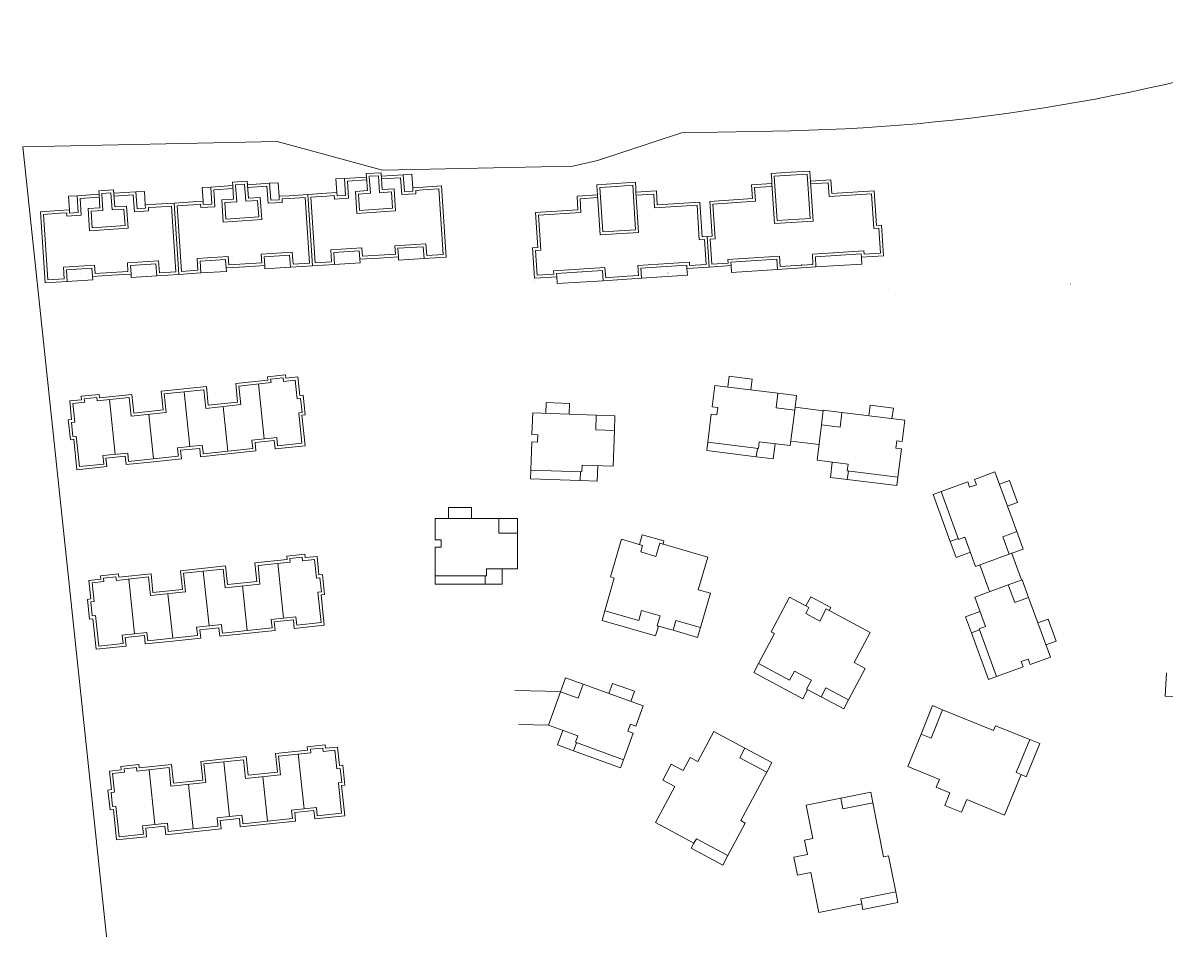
# Model space of a CAD drawing. Extents: x 110900 to 173900, y 7197 to 51694.
# Drawn here: x 120144 to 122158, y 11722 to 13322 of the extents above; entities that cross this region are included whole.
import ezdxf

# ---------------------------------------------------------------- set-up
doc = ezdxf.new("R2010")
doc.units = 0
doc.header["$LTSCALE"] = 1000
doc.header["$MEASUREMENT"] = 0
doc.layers.add('140', color=2, linetype='Continuous', lineweight=5)
doc.layers.add('DingDianTu', color=5, linetype='Continuous', lineweight=0)

# ---------------------------------------------------------------- blocks, each defined once
blk = doc.blocks.new('dafasfd')
at = {"layer": 'DingDianTu', "color": 7, "const_width": 100}
blk.add_lwpolyline([(36368038, 16363912), (36368954, 16361479), (36372042, 16362641), (36374261, 16356745), (36369114, 16354807), (36369537, 16353684), (36361113, 16350514), (36359352, 16355194), (36360288, 16355546), (36359830, 16356763), (36358894, 16356410), (36357556, 16359967)], close=True, dxfattribs=at)
for points in [[(36363546, 16362221), (36362876, 16363999), (36359039, 16362555), (36359708, 16360777)], [(36371734, 16355794), (36372686, 16353267), (36369878, 16352210), (36369350, 16353614)]]:
    blk.add_lwpolyline(points, dxfattribs=at)
at = {"layer": 'DingDianTu', "color": 7}
for points in [[(36369878, 16352210), (36361642, 16349110), (36361113, 16350514)], [(36368038, 16363912), (36371127, 16365074), (36372042, 16362641)]]:
    blk.add_lwpolyline(points, dxfattribs=at)
blk = doc.blocks.new('*E120')
at = {"layer": 'DingDianTu', "color": 7, "xscale": 0.001000002024510444, "yscale": 0.001000000163912773, "zscale": 0.001, "rotation": 339.3761177849276}
blk.add_blockref('dafasfd', (22613, -20413), dxfattribs=at)
blk = doc.blocks.new('*E119')
at = {"layer": 'DingDianTu', "color": 7, "xscale": 0.001000002024510444, "yscale": 0.001000000163912773, "zscale": 0.001, "rotation": 339.3761177849276}
blk.add_blockref('dafasfd', (22613, -20413), dxfattribs=at)
blk = doc.blocks.new('*E118')
at = {"layer": 'DingDianTu', "color": 7, "xscale": 0.001000002024510444, "yscale": 0.001000000163912773, "zscale": 0.001, "rotation": 339.3761177849276}
blk.add_blockref('dafasfd', (22613, -20413), dxfattribs=at)
blk = doc.blocks.new('*E117')
at = {"layer": 'DingDianTu', "color": 7, "xscale": 0.001000002024510444, "yscale": 0.001000000163912773, "zscale": 0.001, "rotation": 339.3761177849276}
blk.add_blockref('dafasfd', (22613, -20413), dxfattribs=at)
blk = doc.blocks.new('*E116')
at = {"layer": 'DingDianTu', "color": 7, "xscale": 0.001000002024510444, "yscale": 0.001000000163912773, "zscale": 0.001, "rotation": 339.3761177849276}
blk.add_blockref('dafasfd', (22613, -20413), dxfattribs=at)

msp = doc.modelspace()

# ---------------------------------------------------------------- linework, layer by layer
at = {"layer": '140', "color": 7}
for p, q in [((120591.7, 13112.7), (120143.5, 13103.3)), ((120777.2, 13062.3), (120591.7, 13112.7)), ((121303.6, 13127.6), (121155.7, 13079.1)), ((121496.3, 13131.7), (121303.6, 13127.6)), ((120143.5, 13103.3), (120450.1, 10209.1)), ((121155.7, 13079.1), (121112.7, 13069)), ((120774.5, 13057.6), (120748.5, 13056)), ((120748.5, 13056), (120748.9, 13050)), ((120769.8, 13052.3), (120753.8, 13051.3)), ((120771.7, 13022.4), (120769.8, 13052.3)), ((120774.9, 13051.6), (120774.5, 13057.6)), ((120776.4, 13027.7), (120774.5, 13057.6)), ((120813.8, 13054.1), (120774.9, 13051.6)), ((121112.7, 13069), (120777.2, 13062.3)), ((120828.7, 13055.1), (120813.8, 13054.1)), ((120815.7, 13024.2), (120813.8, 13054.1)), ((120830.3, 13031.2), (120828.7, 13055.1)), ((121496, 13058.3), (121462.1, 13056.1)), ((121462.1, 13056.1), (121462.8, 13045.7)), ((121496.3, 13053.3), (121467.4, 13051.5)), ((121496, 13058.3), (121529.9, 13060.5)), ((121525.3, 13055.2), (121496.3, 13053.3)), ((121530.3, 12976.9), (121525.3, 13055.2)), ((121529.9, 13060.5), (121530.6, 13050)), ((120459.5, 13031.3), (120474.5, 13032.3)), ((120513.4, 13034.8), (120474.5, 13032.3)), ((120474.5, 13032.3), (120476.4, 13002.3)), ((120539, 13042.4), (120513, 13040.8)), ((120513, 13040.8), (120513.4, 13034.8)), ((120513.4, 13034.8), (120514.9, 13010.8)), ((120534.3, 13037.1), (120518.3, 13036.1)), ((120518.3, 13036.1), (120518.4, 13035.1)), ((120518.4, 13035.1), (120520.3, 13006.2)), ((120536.2, 13007.2), (120534.3, 13037.1)), ((120539.3, 13036.5), (120539, 13042.4)), ((120540.9, 13012.5), (120539, 13042.4)), ((120578.3, 13039), (120539.3, 13036.5)), ((120573.6, 13033.7), (120539.7, 13031.5)), ((120575.5, 13003.7), (120573.6, 13033.7)), ((120593.2, 13039.9), (120578.3, 13039)), ((120580.2, 13009), (120578.3, 13039)), ((120594.8, 13016), (120593.2, 13039.9)), ((120695, 13046.5), (120710, 13047.5)), ((120696.6, 13022.5), (120695, 13046.5)), ((120748.9, 13050), (120710, 13047.5)), ((120710, 13047.5), (120711.9, 13017.5)), ((120749.2, 13045), (120715.3, 13042.8)), ((120715.3, 13042.8), (120717.2, 13012.9)), ((120748.9, 13050), (120750.5, 13026)), ((120753.8, 13051.3), (120753.9, 13050.3)), ((120753.9, 13050.3), (120755.8, 13021.3)), ((120809.1, 13048.8), (120775.2, 13046.7)), ((120811, 13018.9), (120809.1, 13048.8)), ((120848.3, 13032.3), (120830.3, 13031.2)), ((120881.2, 13034.4), (120848.3, 13032.3)), ((120889.3, 12908.7), (120881.2, 13034.4)), ((121188.7, 13038.5), (121154.7, 13036.3)), ((121154.7, 13036.3), (121155.4, 13025.9)), ((121189, 13033.5), (121160, 13031.7)), ((121160, 13031.7), (121165.1, 12953.3)), ((121188.7, 13038.5), (121222.6, 13040.7)), ((121217.9, 13035.4), (121189, 13033.5)), ((121223, 12957.1), (121217.9, 13035.4)), ((121222.6, 13040.7), (121223.3, 13030.2)), ((121463.2, 13038.5), (121427.3, 13036.2)), ((121427.3, 13036.2), (121428.9, 13011.9)), ((121463.5, 13033.5), (121432.6, 13031.5)), ((121432.6, 13031.5), (121434.2, 13007.2)), ((121462.8, 13045.7), (121463.2, 13038.5)), ((121463.2, 13038.5), (121467.8, 12967.8)), ((121467.4, 13051.5), (121472.4, 12973.1)), ((121530.6, 13050), (121531.1, 13042.9)), ((121531.1, 13042.9), (121567, 13045.2)), ((121535.6, 12972.2), (121531.1, 13042.9)), ((121531.4, 13037.9), (121562.3, 13039.9)), ((121562.3, 13039.9), (121563.9, 13015.6)), ((121567, 13045.2), (121568.6, 13020.9)), ((120224, 13016.1), (120239, 13017.1)), ((120225.5, 12992.2), (120224, 13016.1)), ((120277.9, 13019.6), (120239, 13017.1)), ((120239, 13017.1), (120240.9, 12987.2)), ((120278.2, 13014.6), (120244.3, 13012.4)), ((120244.3, 13012.4), (120246.2, 12982.5)), ((120303.5, 13027.3), (120277.5, 13025.6)), ((120277.5, 13025.6), (120277.9, 13019.6)), ((120277.9, 13019.6), (120279.4, 12995.7)), ((120298.8, 13022), (120282.8, 13020.9)), ((120282.8, 13020.9), (120282.9, 13019.9)), ((120282.9, 13019.9), (120284.7, 12991)), ((120300.7, 12992), (120298.8, 13022)), ((120303.8, 13021.3), (120303.5, 13027.3)), ((120305.4, 12997.3), (120303.5, 13027.3)), ((120342.8, 13023.8), (120303.8, 13021.3)), ((120338.1, 13018.5), (120304.2, 13016.3)), ((120340, 12988.5), (120338.1, 13018.5)), ((120357.7, 13024.7), (120342.8, 13023.8)), ((120344.7, 12993.8), (120342.8, 13023.8)), ((120359.3, 13000.8), (120357.7, 13024.7)), ((120461.1, 13007.4), (120459.5, 13031.3)), ((120513.7, 13029.8), (120479.8, 13027.6)), ((120479.8, 13027.6), (120481.7, 12997.7)), ((120561.8, 13013.9), (120540.9, 13012.5)), ((120564.4, 12974.9), (120561.8, 13013.9)), ((120612.7, 13017.1), (120594.8, 13016)), ((120594.8, 13016), (120595.2, 13010)), ((120613.1, 13012.2), (120600.1, 13011.3)), ((120600.1, 13011.3), (120600.5, 13005.3)), ((120645.7, 13019.3), (120612.7, 13017.1)), ((120641, 13014), (120613.1, 13012.2)), ((120648.5, 12898.2), (120641, 13014)), ((120678.6, 13021.4), (120645.7, 13019.3)), ((120653.8, 12893.5), (120645.7, 13019.3)), ((120645.7, 13019.3), (120653.8, 12893.5)), ((120678.9, 13016.4), (120651, 13014.6)), ((120651, 13014.6), (120658.4, 12898.8)), ((120696.6, 13022.5), (120678.6, 13021.4)), ((120691.9, 13017.2), (120678.9, 13016.4)), ((120692.3, 13011.2), (120691.9, 13017.2)), ((120717.2, 13012.9), (120692.3, 13011.2)), ((120697, 13016.6), (120696.6, 13022.5)), ((120711.9, 13017.5), (120697, 13016.6)), ((120750.5, 13026), (120729.5, 13024.7)), ((120729.5, 13024.7), (120732, 12985.7)), ((120755.8, 13021.3), (120734.8, 13020)), ((120734.8, 13020), (120736.7, 12991.1)), ((120792.7, 13023.7), (120771.7, 13022.4)), ((120797.4, 13029), (120776.4, 13027.7)), ((120794.6, 12994.8), (120792.7, 13023.7)), ((120799.9, 12990.1), (120797.4, 13029)), ((120836, 13020.5), (120811, 13018.9)), ((120830.7, 13025.2), (120815.7, 13024.2)), ((120830.3, 13031.2), (120830.7, 13025.2)), ((120848.6, 13027.3), (120835.6, 13026.5)), ((120835.6, 13026.5), (120836, 13020.5)), ((120876.5, 13029.1), (120848.6, 13027.3)), ((120884, 12913.4), (120876.5, 13029.1)), ((121155.9, 13018.7), (121119.9, 13016.4)), ((121119.9, 13016.4), (121121.5, 12992.1)), ((121156.2, 13013.7), (121125.2, 13011.7)), ((121125.2, 13011.7), (121126.8, 12987.4)), ((121155.4, 13025.9), (121155.9, 13018.7)), ((121155.9, 13018.7), (121160.4, 12948)), ((121223.3, 13030.2), (121223.7, 13023)), ((121223.7, 13023), (121259.6, 13025.4)), ((121228.3, 12952.4), (121223.7, 13023)), ((121224, 13018.1), (121255, 13020)), ((121255, 13020), (121256.5, 12995.8)), ((121259.6, 13025.4), (121261.2, 13001.1)), ((121428.9, 13011.9), (121354, 13007.1)), ((121563.9, 13015.6), (121638.8, 13020.4)), ((121568.6, 13020.9), (121643.4, 13025.7)), ((121638.8, 13020.4), (121642.7, 12959.1)), ((121643.4, 13025.7), (121647.4, 12964.4)), ((120225.5, 12992.2), (120207.6, 12991)), ((120225.9, 12986.2), (120225.5, 12992.2)), ((120279.4, 12995.7), (120258.5, 12994.3)), ((120258.5, 12994.3), (120261, 12955.4)), ((120321.7, 12993.4), (120300.7, 12992)), ((120326.3, 12998.7), (120305.4, 12997.3)), ((120323.5, 12964.4), (120321.7, 12993.4)), ((120328.8, 12959.8), (120326.3, 12998.7)), ((120359.7, 12994.8), (120344.7, 12993.8)), ((120377.2, 13002), (120359.3, 13000.8)), ((120359.3, 13000.8), (120359.7, 12994.8)), ((120377.6, 12997), (120364.6, 12996.1)), ((120364.6, 12996.1), (120365, 12990.1)), ((120410.2, 13004.1), (120377.2, 13002)), ((120405.5, 12998.8), (120377.6, 12997)), ((120413, 12883), (120405.5, 12998.8)), ((120443.1, 13006.2), (120410.2, 13004.1)), ((120418.3, 12878.3), (120410.2, 13004.1)), ((120410.2, 13004.1), (120418.3, 12878.3)), ((120443.4, 13001.2), (120415.5, 12999.4)), ((120415.5, 12999.4), (120422.9, 12883.7)), ((120461.1, 13007.4), (120443.1, 13006.2)), ((120456.4, 13002), (120443.4, 13001.2)), ((120456.8, 12996.1), (120456.4, 13002)), ((120481.7, 12997.7), (120456.8, 12996.1)), ((120461.4, 13001.4), (120461.1, 13007.4)), ((120476.4, 13002.3), (120461.4, 13001.4)), ((120514.9, 13010.8), (120494, 13009.5)), ((120494, 13009.5), (120496.5, 12970.6)), ((120520.3, 13006.2), (120499.3, 13004.8)), ((120499.3, 13004.8), (120501.2, 12975.9)), ((120557.2, 13008.5), (120536.2, 13007.2)), ((120559, 12979.6), (120557.2, 13008.5)), ((120600.5, 13005.3), (120575.5, 13003.7)), ((120595.2, 13010), (120580.2, 13009)), ((120736.7, 12991.1), (120794.6, 12994.8)), ((121121.5, 12992.1), (121046.7, 12987.3)), ((121256.5, 12995.8), (121331.4, 13000.6)), ((121261.2, 13001.1), (121336.1, 13005.9)), ((121331.4, 13000.6), (121335.3, 12939.3)), ((121336.1, 13005.9), (121340, 12944.6)), ((121354, 13007.1), (121358, 12945.7)), ((121434.2, 13007.2), (121359.3, 13002.4)), ((121359.3, 13002.4), (121363.3, 12941.1)), ((120207.6, 12991), (120174.7, 12988.9)), ((120174.7, 12988.9), (120182.8, 12863.2)), ((120207.9, 12986), (120180, 12984.2)), ((120180, 12984.2), (120187.4, 12868.5)), ((120220.9, 12986.9), (120207.9, 12986)), ((120221.3, 12980.9), (120220.9, 12986.9)), ((120246.2, 12982.5), (120221.3, 12980.9)), ((120240.9, 12987.2), (120225.9, 12986.2)), ((120284.7, 12991), (120263.8, 12989.6)), ((120263.8, 12989.6), (120265.7, 12960.7)), ((120365, 12990.1), (120340, 12988.5)), ((120496.5, 12970.6), (120564.4, 12974.9)), ((120501.2, 12975.9), (120559, 12979.6)), ((120732, 12985.7), (120799.9, 12990.1)), ((121046.7, 12987.3), (121050.6, 12925.9)), ((121126.8, 12987.4), (121052, 12982.6)), ((121052, 12982.6), (121055.9, 12921.2)), ((121467.8, 12967.8), (121535.6, 12972.2)), ((121472.4, 12973.1), (121530.3, 12976.9)), ((120261, 12955.4), (120328.8, 12959.8)), ((120265.7, 12960.7), (120323.5, 12964.4)), ((121160.4, 12948), (121228.3, 12952.4)), ((121165.1, 12953.3), (121223, 12957.1)), ((121642.7, 12959.1), (121651.7, 12959.6)), ((121647.4, 12964.4), (121656.4, 12965)), ((121651.7, 12959.6), (121654.5, 12915.7)), ((121656.4, 12965), (121659.8, 12911.1)), ((120798.8, 12928.9), (120853.7, 12932.5)), ((120853.7, 12932.5), (120855, 12911.5)), ((121335.3, 12939.3), (121344.3, 12939.8)), ((121340, 12944.6), (121349, 12945.1)), ((121344.3, 12939.8), (121347.2, 12895.9)), ((121358, 12945.7), (121349, 12945.1)), ((121349, 12945.1), (121352.5, 12891.3)), ((121349, 12945.1), (121352.5, 12891.3)), ((121363.3, 12941.1), (121354.3, 12940.5)), ((121354.3, 12940.5), (121357.1, 12896.6)), ((120563.3, 12913.7), (120618.2, 12917.3)), ((120564.3, 12898.8), (120563.3, 12913.7)), ((120568.6, 12909.1), (120613.5, 12912)), ((120613.5, 12912), (120614.9, 12891)), ((120618.2, 12917.3), (120619.5, 12896.3)), ((120686, 12921.7), (120740.9, 12925.2)), ((120687.4, 12900.7), (120686, 12921.7)), ((120691.3, 12917), (120736.3, 12919.9)), ((120692.7, 12896), (120691.3, 12917)), ((120736.3, 12919.9), (120737.2, 12904.9)), ((120740.9, 12925.2), (120741.9, 12910.2)), ((120741.9, 12910.2), (120770.8, 12912.1)), ((120770.8, 12912.1), (120799.8, 12914)), ((120799.8, 12914), (120798.8, 12928.9)), ((120804.1, 12924.3), (120849, 12927.2)), ((120805.1, 12909.3), (120804.1, 12924.3)), ((120849, 12927.2), (120850.4, 12906.2)), ((120855, 12911.5), (120884, 12913.4)), ((121050.6, 12925.9), (121041.6, 12925.3)), ((121041.6, 12925.3), (121045.1, 12871.4)), ((121055.9, 12921.2), (121046.9, 12920.7)), ((121046.9, 12920.7), (121049.8, 12876.8)), ((121625.2, 12919.9), (121534.4, 12914)), ((121534.4, 12914), (121535.5, 12896)), ((121620.5, 12914.5), (121539.7, 12909.3)), ((121620.9, 12908.6), (121620.5, 12914.5)), ((121659.8, 12911.1), (121620.9, 12908.6)), ((121625.6, 12913.9), (121625.2, 12919.9)), ((121654.5, 12915.7), (121625.6, 12913.9)), ((120215, 12891.3), (120269.9, 12894.8)), ((120216.4, 12870.3), (120215, 12891.3)), ((120269.9, 12894.8), (120270.9, 12879.9)), ((120327.8, 12898.6), (120382.7, 12902.1)), ((120328.7, 12883.6), (120327.8, 12898.6)), ((120333.1, 12893.9), (120378, 12896.8)), ((120334.1, 12878.9), (120333.1, 12893.9)), ((120378, 12896.8), (120379.4, 12875.8)), ((120382.7, 12902.1), (120384, 12881.1)), ((120450.5, 12906.5), (120505.4, 12910)), ((120451.9, 12885.5), (120450.5, 12906.5)), ((120455.8, 12901.8), (120500.7, 12904.7)), ((120457.2, 12880.9), (120455.8, 12901.8)), ((120500.7, 12904.7), (120501.7, 12889.7)), ((120501.7, 12889.7), (120535.6, 12891.9)), ((120505.4, 12910), (120506.4, 12895)), ((120506.4, 12895), (120535.3, 12896.9)), ((120535.3, 12896.9), (120564.3, 12898.8)), ((120535.6, 12891.9), (120569.6, 12894.1)), ((120569.6, 12894.1), (120568.6, 12909.1)), ((120570, 12888.1), (120569.6, 12894.1)), ((120614.9, 12891), (120570, 12888.1)), ((120614.9, 12891), (120653.8, 12893.5)), ((120619.5, 12896.3), (120648.5, 12898.2)), ((120653.8, 12893.5), (120692.7, 12896)), ((120658.4, 12898.8), (120687.4, 12900.7)), ((120692.7, 12896), (120737.6, 12898.9)), ((120737.2, 12904.9), (120771.2, 12907.1)), ((120737.6, 12898.9), (120737.2, 12904.9)), ((120771.2, 12907.1), (120805.1, 12909.3)), ((120805.5, 12903.3), (120805.1, 12909.3)), ((120850.4, 12906.2), (120805.5, 12903.3)), ((120850.4, 12906.2), (120889.3, 12908.7)), ((121078.3, 12884.6), (121169.1, 12890.5)), ((121169.1, 12890.5), (121170.3, 12872.5)), ((121317.8, 12900), (121227, 12894.2)), ((121227, 12894.2), (121228.2, 12876.2)), ((121313.2, 12894.7), (121232.3, 12889.5)), ((121313.5, 12888.7), (121313.2, 12894.7)), ((121352.5, 12891.3), (121313.5, 12888.7)), ((121318.2, 12894.1), (121317.8, 12900)), ((121347.2, 12895.9), (121318.2, 12894.1)), ((121352.5, 12891.3), (121391.4, 12893.8)), ((121357.1, 12896.6), (121386.1, 12898.4)), ((121385.7, 12904.4), (121476.5, 12910.3)), ((121386.1, 12898.4), (121385.7, 12904.4)), ((121391, 12899.8), (121471.8, 12905)), ((121391.4, 12893.8), (121391, 12899.8)), ((121391.4, 12893.8), (121392.2, 12881.8)), ((121471.8, 12905), (121473, 12887)), ((121476.5, 12910.3), (121477.7, 12892.3)), ((121477.7, 12892.3), (121506.6, 12894.2)), ((121535.5, 12896), (121506.6, 12894.2)), ((121540.8, 12891.4), (121506.9, 12889.2)), ((121539.7, 12909.3), (121540.8, 12891.4)), ((121540.8, 12891.4), (121621.7, 12896.6)), ((121621.7, 12896.6), (121620.9, 12908.6)), ((120187.4, 12868.5), (120216.4, 12870.3)), ((120220.3, 12886.6), (120265.2, 12889.5)), ((120221.7, 12865.7), (120220.3, 12886.6)), ((120265.2, 12889.5), (120266.2, 12874.6)), ((120266.2, 12874.6), (120300.1, 12876.7)), ((120266.6, 12868.6), (120266.2, 12874.6)), ((120270.9, 12879.9), (120299.8, 12881.7)), ((120299.8, 12881.7), (120328.7, 12883.6)), ((120300.1, 12876.7), (120334.1, 12878.9)), ((120334.4, 12872.9), (120334.1, 12878.9)), ((120379.4, 12875.8), (120334.4, 12872.9)), ((120379.4, 12875.8), (120418.3, 12878.3)), ((120384, 12881.1), (120413, 12883)), ((120418.3, 12878.3), (120457.2, 12880.9)), ((120422.9, 12883.7), (120451.9, 12885.5)), ((120457.2, 12880.9), (120502.1, 12883.7)), ((120502.1, 12883.7), (120501.7, 12889.7)), ((121045.1, 12871.4), (121084, 12873.9)), ((121049.8, 12876.8), (121078.7, 12878.6)), ((121078.7, 12878.6), (121078.3, 12884.6)), ((121083.6, 12879.9), (121164.5, 12885.1)), ((121084, 12873.9), (121083.6, 12879.9)), ((121084, 12873.9), (121084.8, 12862)), ((121164.5, 12885.1), (121165.6, 12867.2)), ((121170.3, 12872.5), (121199.2, 12874.4)), ((121228.2, 12876.2), (121199.2, 12874.4)), ((121233.5, 12871.6), (121199.6, 12869.4)), ((121232.3, 12889.5), (121233.5, 12871.6)), ((121233.5, 12871.6), (121314.3, 12876.8)), ((121314.3, 12876.8), (121313.5, 12888.7)), ((121392.2, 12881.8), (121473, 12887)), ((121473, 12887), (121506.9, 12889.2)), ((120182.8, 12863.2), (120221.7, 12865.7)), ((120221.7, 12865.7), (120266.6, 12868.6)), ((121084.8, 12862), (121165.6, 12867.2)), ((121165.6, 12867.2), (121199.6, 12869.4)), ((120518.5, 12686), (120575.2, 12692)), ((120574.5, 12697.9), (120606.4, 12701.3)), ((120575.2, 12692), (120574.5, 12697.9)), ((120601.9, 12695.8), (120580, 12693.5)), ((120580, 12693.5), (120580.7, 12687.5)), ((120602.5, 12689.8), (120601.9, 12695.8)), ((120623.4, 12692), (120602.5, 12689.8)), ((120606.4, 12701.3), (120607, 12695.3)), ((120607, 12695.3), (120627.9, 12697.5)), ((120626.9, 12659.2), (120623.4, 12692)), ((120627.9, 12697.5), (120631.3, 12664.7)), ((121387.7, 12698.8), (121385.4, 12679.9)), ((121428.4, 12693.7), (121387.7, 12698.8)), ((121426.1, 12674.9), (121428.4, 12693.7)), ((120387.2, 12672.2), (120466.8, 12680.5)), ((120390.7, 12639.3), (120387.2, 12672.2)), ((120392.7, 12667.7), (120427.5, 12671.4)), ((120462.3, 12675), (120427.5, 12671.4)), ((120437.7, 12574.9), (120427.5, 12671.4)), ((120437.7, 12574.9), (120427.5, 12671.4)), ((120437.7, 12574.9), (120427.5, 12671.4)), ((120437.7, 12574.9), (120427.5, 12671.4)), ((120465.8, 12642.2), (120462.3, 12675)), ((120466.8, 12680.5), (120470.2, 12647.7)), ((120521.9, 12653.2), (120518.5, 12686)), ((120580.7, 12687.5), (120524, 12681.5)), ((120524, 12681.5), (120527.4, 12648.7)), ((120568.9, 12588.7), (120558.8, 12685.2)), ((121357.9, 12645), (121362.6, 12682.7)), ((121362.6, 12682.7), (121473.7, 12669)), ((121473.7, 12669), (121470.6, 12643.2)), ((121473.7, 12669), (121506.5, 12664.9)), ((120226.1, 12655.2), (120247, 12657.4)), ((120229.5, 12622.4), (120226.1, 12655.2)), ((120231.6, 12650.8), (120252.5, 12653)), ((120235, 12617.9), (120231.6, 12650.8)), ((120246.3, 12663.4), (120278.2, 12666.7)), ((120247, 12657.4), (120246.3, 12663.4)), ((120251.8, 12658.9), (120273.7, 12661.2)), ((120252.5, 12653), (120251.8, 12658.9)), ((120273.7, 12661.2), (120274.4, 12655.3)), ((120274.4, 12655.3), (120331, 12661.2)), ((120278.2, 12666.7), (120278.8, 12660.8)), ((120278.8, 12660.8), (120335.5, 12666.7)), ((120306.4, 12561.1), (120296.2, 12657.6)), ((120331, 12661.2), (120334.5, 12628.4)), ((120335.5, 12666.7), (120338.9, 12633.9)), ((120396.2, 12634.9), (120392.7, 12667.7)), ((120470.2, 12647.7), (120521.9, 12653.2)), ((120632.8, 12659.8), (120626.9, 12659.2)), ((120631.3, 12664.7), (120637.3, 12665.3)), ((120635.5, 12635), (120632.8, 12659.8)), ((120637.3, 12665.3), (120641, 12630.5)), ((121065.5, 12652.3), (121064.8, 12633.3)), ((121106.5, 12650.8), (121065.5, 12652.3)), ((121105.8, 12631.8), (121106.5, 12650.8)), ((121506.5, 12664.9), (121503.3, 12639.1)), ((120334.5, 12628.4), (120396.2, 12634.9)), ((120338.9, 12633.9), (120390.7, 12639.3)), ((120365.3, 12631.7), (120373.6, 12553.1)), ((120365.3, 12631.7), (120373.6, 12553.1)), ((120527.4, 12648.7), (120465.8, 12642.2)), ((120496.6, 12645.5), (120504.9, 12566.9)), ((120496.6, 12645.5), (120504.9, 12566.9)), ((120629.5, 12634.3), (120635.5, 12635)), ((120635.2, 12580.6), (120629.5, 12634.3)), ((120641, 12630.5), (120635, 12629.9)), ((120635, 12629.9), (120640.6, 12576.2)), ((121040.5, 12596.2), (121041.8, 12634.1)), ((121041.8, 12634.1), (121153.8, 12630.1)), ((121153.8, 12630.1), (121152.8, 12604.1)), ((121153.8, 12630.1), (121186.7, 12628.9)), ((121186.7, 12628.9), (121185.8, 12603)), ((121350.2, 12582.5), (121356.3, 12632.1)), ((121356.3, 12632.1), (121366.3, 12630.9)), ((121367.9, 12643.8), (121357.9, 12645)), ((121366.3, 12630.9), (121367.9, 12643.8)), ((121470.6, 12643.2), (121503.3, 12639.1)), ((121503.3, 12639.1), (121495.6, 12576.6)), ((121553.5, 12638), (121503.9, 12644.1)), ((121553.7, 12639), (121550.5, 12613.1)), ((121586.4, 12634.9), (121553.7, 12639)), ((121586.4, 12634.9), (121583.2, 12609.1)), ((121697.6, 12621.2), (121586.4, 12634.9)), ((121634.1, 12629), (121636.4, 12647.9)), ((121636.4, 12647.9), (121677.1, 12642.8)), ((121677.1, 12642.8), (121674.7, 12624)), ((120223.6, 12621.8), (120229.5, 12622.4)), ((120227.2, 12586.9), (120223.6, 12621.8)), ((120229.1, 12617.3), (120235, 12617.9)), ((120231.7, 12592.4), (120229.1, 12617.3)), ((121550.5, 12613.1), (121542.7, 12550.6)), ((121583.2, 12609.1), (121550.5, 12613.1)), ((121692.9, 12583.5), (121697.6, 12621.2)), ((120237.7, 12593.1), (120231.7, 12592.4)), ((120243.3, 12539.4), (120237.7, 12593.1)), ((120547.1, 12586.4), (120590.8, 12591)), ((120590.8, 12591), (120592.4, 12576.1)), ((121050.5, 12595.8), (121040.5, 12596.2)), ((121050, 12582.8), (121050.5, 12595.8)), ((121152.8, 12604.1), (121185.8, 12603)), ((121185.8, 12603), (121183.6, 12540)), ((120233.2, 12587.6), (120227.2, 12586.9)), ((120238.9, 12533.9), (120233.2, 12587.6)), ((120437.7, 12574.9), (120415.8, 12572.6)), ((120415.8, 12572.6), (120417.1, 12560.2)), ((120455.1, 12571.7), (120421.3, 12568.2)), ((120421.3, 12568.2), (120422.9, 12553.2)), ((120437.7, 12574.9), (120459.5, 12577.2)), ((120456.7, 12556.8), (120455.1, 12571.7)), ((120459.5, 12577.2), (120460.9, 12564.8)), ((120461.1, 12562.3), (120548.6, 12571.5)), ((120548.6, 12571.5), (120547.1, 12586.4)), ((120586.4, 12585.5), (120552.6, 12582)), ((120552.6, 12582), (120554.1, 12567.1)), ((120587.9, 12570.6), (120586.4, 12585.5)), ((120640.6, 12576.2), (120587.9, 12570.6)), ((120592.4, 12576.1), (120635.2, 12580.6)), ((121038.2, 12533.2), (121040, 12583.2)), ((121040, 12583.2), (121050, 12582.8)), ((121348.4, 12567.6), (121350.2, 12582.5)), ((121439.5, 12571.5), (121350.2, 12582.5)), ((121435.7, 12556.8), (121437.5, 12571.7)), ((121441, 12583.4), (121439.5, 12571.5)), ((121495.6, 12576.6), (121441, 12583.4)), ((121468.8, 12579.9), (121465.5, 12553.1)), ((121546.2, 12578.4), (121496.6, 12584.5)), ((121681.4, 12571.8), (121683, 12584.7)), ((121691.3, 12570.6), (121681.4, 12571.8)), ((121683, 12584.7), (121692.9, 12583.5)), ((121685.2, 12520.9), (121691.3, 12570.6)), ((120328.3, 12563.4), (120284.5, 12558.8)), ((120284.5, 12558.8), (120286.1, 12543.9)), ((120323.8, 12557.9), (120290, 12554.3)), ((120290, 12554.3), (120291.6, 12539.4)), ((120325.4, 12543), (120323.8, 12557.9)), ((120374.1, 12548.1), (120325.4, 12543)), ((120329.8, 12548.5), (120328.3, 12563.4)), ((120417.4, 12557.7), (120329.8, 12548.5)), ((120422.9, 12553.2), (120374.1, 12548.1)), ((120417.1, 12560.2), (120417.4, 12557.7)), ((120554.1, 12567.1), (120456.7, 12556.8)), ((120460.9, 12564.8), (120461.1, 12562.3)), ((121435.7, 12556.8), (121348.4, 12567.6)), ((121465.5, 12553.1), (121435.7, 12556.8)), ((121542.7, 12550.6), (121597.3, 12543.9)), ((120291.6, 12539.4), (120238.9, 12533.9)), ((120286.1, 12543.9), (120243.3, 12539.4)), ((121037.7, 12518.2), (121038.2, 12533.2)), ((121128.2, 12530), (121038.2, 12533.2)), ((121125.6, 12515.1), (121126.2, 12530.1)), ((121128.6, 12542), (121128.2, 12530)), ((121183.6, 12540), (121128.6, 12542)), ((121156.6, 12541), (121155.6, 12514)), ((121569.5, 12547.3), (121566.2, 12520.5)), ((121597.3, 12543.9), (121595.9, 12532)), ((121595.9, 12532), (121685.2, 12520.9)), ((121596, 12516.8), (121597.8, 12531.7)), ((121820.3, 12517), (121856, 12530.1)), ((121856, 12530.1), (121894.4, 12424.9)), ((121125.6, 12515.1), (121037.7, 12518.2)), ((121155.6, 12514), (121125.6, 12515.1)), ((121566.2, 12520.5), (121596, 12516.8)), ((121596, 12516.8), (121683.3, 12506)), ((121683.3, 12506), (121685.2, 12520.9)), ((121761.1, 12495.4), (121808.1, 12512.6)), ((121808.1, 12512.6), (121811.5, 12503.2)), ((121823.7, 12507.6), (121820.3, 12517)), ((121881.7, 12515), (121863.9, 12508.5)), ((121895.8, 12476.5), (121881.7, 12515)), ((121747, 12490.3), (121761.1, 12495.4)), ((121777.2, 12407.6), (121747, 12490.3)), ((121792, 12410.9), (121761.1, 12495.4)), ((121811.5, 12503.2), (121823.7, 12507.6)), ((121877.9, 12469.9), (121895.8, 12476.5)), ((120870.2, 12448.2), (120982.2, 12448.2)), ((120870.2, 12410.2), (120870.2, 12448.2)), ((120893.2, 12467.2), (120893.2, 12448.2)), ((120934.2, 12467.2), (120893.2, 12467.2)), ((120934.2, 12448.2), (120934.2, 12467.2)), ((120982.2, 12448.2), (121015.2, 12448.2)), ((120982.2, 12448.2), (120982.2, 12422.2)), ((121015.2, 12448.2), (121015.2, 12422.2)), ((120880.2, 12410.2), (120870.2, 12410.2)), ((120880.2, 12397.2), (120880.2, 12410.2)), ((120982.2, 12422.2), (121015.2, 12422.2)), ((121015.2, 12422.2), (121015.2, 12359.2)), ((121178.8, 12345), (121197.9, 12411.4)), ((121197.9, 12411.4), (121235.3, 12400.6)), ((121234.5, 12419.5), (121229.6, 12402.2)), ((121273, 12408.5), (121234.5, 12419.5)), ((121271.3, 12402.7), (121273, 12408.5)), ((121777.2, 12407.6), (121791.3, 12412.8)), ((121787.5, 12379.4), (121777.2, 12407.6)), ((121803.2, 12415), (121792, 12410.9)), ((121822.1, 12363.3), (121803.2, 12415)), ((121894.4, 12424.9), (121870, 12415.9)), ((121870, 12415.9), (121881.3, 12384.9)), ((121894.4, 12424.9), (121905.7, 12393.9)), ((120870.2, 12397.2), (120880.2, 12397.2)), ((120870.2, 12347.2), (120870.2, 12397.2)), ((121235.3, 12400.6), (121232, 12389)), ((121232, 12389), (121258.9, 12381.3)), ((121258.9, 12381.3), (121265.6, 12404.4)), ((121265.6, 12404.4), (121350.1, 12380)), ((121812.8, 12388.7), (121787.5, 12379.4)), ((121905.7, 12393.9), (121881.3, 12384.9)), ((120552.4, 12369.8), (120609.1, 12375.7)), ((120555.8, 12336.9), (120552.4, 12369.8)), ((120614.6, 12371.3), (120557.9, 12365.3)), ((120602.8, 12272.5), (120592.7, 12369)), ((120608.4, 12381.7), (120640.3, 12385.1)), ((120609.1, 12375.7), (120608.4, 12381.7)), ((120635.8, 12379.6), (120613.9, 12377.3)), ((120613.9, 12377.3), (120614.6, 12371.3)), ((120636.4, 12373.6), (120635.8, 12379.6)), ((120657.3, 12375.8), (120636.4, 12373.6)), ((120640.3, 12385.1), (120640.9, 12379.1)), ((120640.9, 12379.1), (120661.8, 12381.3)), ((120660.8, 12343), (120657.3, 12375.8)), ((120661.8, 12381.3), (120665.2, 12348.5)), ((121350.1, 12380), (121333.5, 12322.4)), ((121881.3, 12384.9), (121822.1, 12363.3)), ((121903.1, 12339.7), (121886, 12386.6)), ((120280.2, 12347.1), (120312.1, 12350.5)), ((120280.9, 12341.2), (120280.2, 12347.1)), ((120312.1, 12350.5), (120312.7, 12344.5)), ((120312.7, 12344.5), (120369.4, 12350.5)), ((120369.4, 12350.5), (120372.8, 12317.7)), ((120421.1, 12355.9), (120500.7, 12364.3)), ((120424.6, 12323.1), (120421.1, 12355.9)), ((120426.6, 12351.5), (120461.4, 12355.2)), ((120430.1, 12318.7), (120426.6, 12351.5)), ((120496.2, 12358.8), (120461.4, 12355.2)), ((120471.6, 12258.7), (120461.4, 12355.2)), ((120471.6, 12258.7), (120461.4, 12355.2)), ((120471.6, 12258.7), (120461.4, 12355.2)), ((120471.6, 12258.7), (120461.4, 12355.2)), ((120499.7, 12326), (120496.2, 12358.8)), ((120500.7, 12364.3), (120504.1, 12331.5)), ((120557.9, 12365.3), (120561.3, 12332.5)), ((120665.2, 12348.5), (120671.2, 12349.1)), ((120671.2, 12349.1), (120674.9, 12314.3)), ((120870.2, 12332.2), (120870.2, 12347.2)), ((120960.2, 12347.2), (120870.2, 12347.2)), ((120958.2, 12332.2), (120958.2, 12347.2)), ((120960.2, 12359.2), (120960.2, 12347.2)), ((121015.2, 12359.2), (120960.2, 12359.2)), ((120988.2, 12359.2), (120988.2, 12332.2)), ((121846.7, 12319.1), (121829.6, 12366.1)), ((120260, 12339), (120280.9, 12341.2)), ((120263.4, 12306.2), (120260, 12339)), ((120265.5, 12334.5), (120286.4, 12336.7)), ((120268.9, 12301.7), (120265.5, 12334.5)), ((120285.7, 12342.7), (120307.6, 12345)), ((120286.4, 12336.7), (120285.7, 12342.7)), ((120307.6, 12345), (120308.3, 12339)), ((120308.3, 12339), (120364.9, 12345)), ((120340.3, 12244.9), (120330.1, 12341.3)), ((120364.9, 12345), (120368.4, 12312.2)), ((120561.3, 12332.5), (120499.7, 12326)), ((120504.1, 12331.5), (120555.8, 12336.9)), ((120530.5, 12329.3), (120538.8, 12250.7)), ((120530.5, 12329.3), (120538.8, 12250.7)), ((120666.7, 12343.6), (120660.8, 12343)), ((120669.4, 12318.7), (120666.7, 12343.6)), ((120958.2, 12332.2), (120870.2, 12332.2)), ((120988.2, 12332.2), (120958.2, 12332.2)), ((121168.9, 12285.4), (121185.5, 12343.1)), ((121185.5, 12343.1), (121178.8, 12345)), ((121879.6, 12331.1), (121820.4, 12309.5)), ((121904, 12340), (121879.6, 12331.1)), ((121890.9, 12300.1), (121879.6, 12331.1)), ((121915.4, 12309), (121904, 12340)), ((120368.4, 12312.2), (120430.1, 12318.7)), ((120372.8, 12317.7), (120424.6, 12323.1)), ((120399.2, 12315.4), (120407.5, 12236.9)), ((120399.2, 12315.4), (120407.5, 12236.9)), ((120663.4, 12318.1), (120669.4, 12318.7)), ((120669.1, 12264.4), (120663.4, 12318.1)), ((120674.9, 12314.3), (120668.9, 12313.7)), ((120668.9, 12313.7), (120674.5, 12260)), ((121333.5, 12322.4), (121354.7, 12316.3)), ((121354.7, 12316.3), (121337.3, 12255.7)), ((121461.6, 12248.4), (121494, 12309.3)), ((121494, 12309.3), (121528.4, 12291)), ((121531.6, 12309.7), (121523.1, 12293.8)), ((121566.9, 12290.9), (121531.6, 12309.7)), ((121820.4, 12309.5), (121839.3, 12257.8)), ((121915.4, 12309), (121890.9, 12300.1)), ((121953.8, 12203.8), (121915.4, 12309)), ((120257.5, 12305.5), (120263.4, 12306.2)), ((120261.1, 12270.7), (120257.5, 12305.5)), ((120263, 12301.1), (120268.9, 12301.7)), ((120265.6, 12276.2), (120263, 12301.1)), ((121528.4, 12291), (121522.8, 12280.4)), ((121547.5, 12267.3), (121558.8, 12288.5)), ((121558.8, 12288.5), (121636.5, 12247.1)), ((121564.1, 12285.6), (121566.9, 12290.9)), ((120267.1, 12271.3), (120261.1, 12270.7)), ((120271.6, 12276.8), (120265.6, 12276.2)), ((120272.8, 12217.6), (120267.1, 12271.3)), ((120277.2, 12223.1), (120271.6, 12276.8)), ((120581, 12270.2), (120624.7, 12274.8)), ((120582.5, 12255.3), (120581, 12270.2)), ((120620.3, 12269.3), (120586.5, 12265.8)), ((120621.8, 12254.4), (120620.3, 12269.3)), ((120624.7, 12274.8), (120626.3, 12259.9)), ((121163.9, 12268.2), (121168.9, 12285.4)), ((121258.1, 12241), (121163.9, 12268.2)), ((121228.5, 12268.3), (121168.9, 12285.4)), ((121233.5, 12285.6), (121228.5, 12268.3)), ((121266.1, 12276.2), (121233.5, 12285.6)), ((121261.2, 12258.9), (121266.1, 12276.2)), ((121294, 12268.2), (121289, 12250.9)), ((121337.3, 12255.7), (121294, 12268.2)), ((121522.8, 12280.4), (121547.5, 12267.3)), ((121829.7, 12284.1), (121804.3, 12274.9)), ((121804.3, 12274.9), (121814.6, 12246.7)), ((121931.8, 12263.9), (121949.7, 12270.4)), ((121949.7, 12270.4), (121963.7, 12231.9)), ((120362.2, 12247.2), (120318.4, 12242.6)), ((120363.7, 12232.3), (120362.2, 12247.2)), ((120471.6, 12258.7), (120449.7, 12256.4)), ((120449.7, 12256.4), (120451, 12244)), ((120489, 12255.5), (120455.2, 12251.9)), ((120455.2, 12251.9), (120456.8, 12237)), ((120471.6, 12258.7), (120493.4, 12261)), ((120490.6, 12240.6), (120489, 12255.5)), ((120588, 12250.8), (120490.6, 12240.6)), ((120493.4, 12261), (120494.8, 12248.6)), ((120494.8, 12248.6), (120495, 12246.1)), ((120495, 12246.1), (120582.5, 12255.3)), ((120586.5, 12265.8), (120588, 12250.8)), ((120674.5, 12260), (120621.8, 12254.4)), ((120626.3, 12259.9), (120669.1, 12264.4)), ((121263.1, 12258.3), (121258.1, 12241)), ((121289, 12250.9), (121261.2, 12258.9)), ((121332.3, 12238.4), (121289, 12250.9)), ((121337.3, 12255.7), (121332.3, 12238.4)), ((121467.8, 12245.1), (121461.6, 12248.4)), ((121636.5, 12247.1), (121608.3, 12194.1)), ((121814.6, 12246.7), (121828.7, 12251.9)), ((121814.6, 12246.7), (121844.8, 12164)), ((121839.3, 12257.8), (121828, 12253.7)), ((121828, 12253.7), (121858.9, 12169.2)), ((120320, 12227.6), (120277.2, 12223.1)), ((120318.4, 12242.6), (120320, 12227.6)), ((120357.7, 12241.7), (120323.9, 12238.1)), ((120323.9, 12238.1), (120325.5, 12223.2)), ((120359.3, 12226.8), (120357.7, 12241.7)), ((120408, 12231.9), (120359.3, 12226.8)), ((120451.3, 12241.5), (120363.7, 12232.3)), ((120456.8, 12237), (120408, 12231.9)), ((120451, 12244), (120451.3, 12241.5)), ((121439.6, 12192.2), (121467.8, 12245.1)), ((121963.7, 12231.9), (121945.9, 12225.4)), ((120325.5, 12223.2), (120272.8, 12217.6)), ((121431.1, 12176.3), (121439.6, 12192.2)), ((121494.3, 12163), (121439.6, 12192.2)), ((121608.3, 12194.1), (121627.7, 12183.8)), ((121858.9, 12169.2), (121905.9, 12186.3)), ((121902.4, 12195.7), (121914.6, 12200.2)), ((121905.9, 12186.3), (121902.4, 12195.7)), ((121914.6, 12200.2), (121918.1, 12190.8)), ((121918.1, 12190.8), (121953.8, 12203.8)), ((121099.8, 12167.2), (121091, 12142.7)), ((121130.8, 12155.9), (121099.8, 12167.2)), ((121517.6, 12130.2), (121431.1, 12176.3)), ((121502.8, 12178.9), (121494.3, 12163)), ((121532.8, 12163), (121502.8, 12178.9)), ((121627.7, 12183.8), (121598.1, 12128.2)), ((121844.8, 12164), (121858.9, 12169.2)), ((122158.2, 12175.9), (122156.2, 12135)), ((121130.8, 12155.9), (121122, 12131.5)), ((121236.1, 12117.8), (121130.8, 12155.9)), ((121176, 12139.6), (121182.4, 12157.4)), ((121182.4, 12157.4), (121221, 12143.4)), ((121526.1, 12146.1), (121517.6, 12130.2)), ((121524.3, 12147.1), (121532.8, 12163)), ((121549.9, 12133.4), (121524.3, 12147.1)), ((121558.4, 12149.3), (121549.9, 12133.4)), ((121598.1, 12128.2), (121558.4, 12149.3)), ((121010.5, 12144.9), (121091.1, 12143)), ((121091, 12142.7), (121069.5, 12083.5)), ((121122, 12131.5), (121091, 12142.7)), ((121221, 12143.4), (121214.5, 12125.6)), ((121589.7, 12112.3), (121549.9, 12133.4)), ((121598.1, 12128.2), (121589.7, 12112.3)), ((122156.2, 12135), (122175.1, 12134)), ((121223.2, 12082), (121236.1, 12117.8)), ((121746.3, 12118.1), (121726, 12068.1)), ((121763.9, 12111), (121743.6, 12060.9)), ((121763.9, 12111), (121746.3, 12118.1)), ((121853.8, 12074.5), (121763.9, 12111)), ((121209.4, 12073.2), (121213.8, 12085.4)), ((121213.8, 12085.4), (121223.2, 12082)), ((121017.1, 12084.7), (121069.5, 12083.5)), ((121069.5, 12083.5), (121121.2, 12064.7)), ((121094.9, 12074.3), (121085.7, 12048.9)), ((121121.2, 12064.7), (121117.1, 12053.5)), ((121201.7, 12022.8), (121218.8, 12069.8)), ((121218.8, 12069.8), (121209.4, 12073.2)), ((121360.8, 12072.4), (121332.5, 12019.5)), ((121415.5, 12043.1), (121360.8, 12072.4)), ((121726, 12068.1), (121702.7, 12010.7)), ((121743.6, 12060.9), (121726, 12068.1)), ((121857.2, 12082.8), (121853.8, 12074.5)), ((121917.4, 12058.4), (121857.2, 12082.8)), ((120644.5, 12045.6), (120676.3, 12048.9)), ((120645.1, 12039.6), (120644.5, 12045.6)), ((120676.3, 12048.9), (120676.9, 12043)), ((120676.9, 12043), (120697.8, 12045.2)), ((120697.8, 12045.2), (120701.3, 12012.4)), ((121085.7, 12048.9), (121113.9, 12038.7)), ((121113.9, 12038.7), (121119, 12052.8)), ((121117.1, 12053.5), (121201.7, 12022.8)), ((121893.7, 12000), (121917.4, 12058.4)), ((121935, 12051.2), (121911.3, 11992.9)), ((121917.4, 12058.4), (121935, 12051.2)), ((120457.1, 12019.8), (120536.7, 12028.2)), ((120536.7, 12028.2), (120540.2, 11995.4)), ((120588.4, 12033.7), (120645.1, 12039.6)), ((120591.9, 12000.8), (120588.4, 12033.7)), ((120650.6, 12035.2), (120593.9, 12029.2)), ((120593.9, 12029.2), (120597.4, 11996.4)), ((120638.9, 11936.4), (120628.7, 12032.9)), ((120671.8, 12043.4), (120650, 12041.1)), ((120650, 12041.1), (120650.6, 12035.2)), ((120672.5, 12037.5), (120671.8, 12043.4)), ((120693.4, 12039.7), (120672.5, 12037.5)), ((120696.8, 12006.9), (120693.4, 12039.7)), ((121113.9, 12038.7), (121196.6, 12008.7)), ((121319.3, 12026.5), (121307, 12003.6)), ((121332.5, 12019.5), (121319.3, 12026.5)), ((121406.5, 12026.4), (121415.5, 12043.1)), ((121454.1, 12000.9), (121406.5, 12026.4)), ((121463.1, 12017.7), (121415.5, 12043.1)), ((120296, 12002.9), (120316.9, 12005.1)), ((120316.3, 12011), (120348.1, 12014.4)), ((120316.9, 12005.1), (120316.3, 12011)), ((120321.8, 12006.6), (120343.7, 12008.9)), ((120322.4, 12000.6), (120321.8, 12006.6)), ((120343.7, 12008.9), (120344.3, 12002.9)), ((120344.3, 12002.9), (120401, 12008.9)), ((120348.1, 12014.4), (120348.7, 12008.4)), ((120348.7, 12008.4), (120405.4, 12014.4)), ((120376.3, 11908.8), (120366.2, 12005.2)), ((120401, 12008.9), (120404.4, 11976.1)), ((120405.4, 12014.4), (120408.9, 11981.6)), ((120460.6, 11987), (120457.1, 12019.8)), ((120462.6, 12015.4), (120497.4, 12019)), ((120466.1, 11982.6), (120462.6, 12015.4)), ((120532.2, 12022.7), (120497.4, 12019)), ((120507.6, 11922.6), (120497.4, 12019)), ((120507.6, 11922.6), (120497.4, 12019)), ((120507.6, 11922.6), (120497.4, 12019)), ((120507.6, 11922.6), (120497.4, 12019)), ((120535.7, 11989.9), (120532.2, 12022.7)), ((120702.8, 12007.5), (120696.8, 12006.9)), ((120701.3, 12012.4), (120707.2, 12013)), ((120705.4, 11982.6), (120702.8, 12007.5)), ((120707.2, 12013), (120710.9, 11978.2)), ((121196.6, 12008.7), (121201.7, 12022.8)), ((121285.9, 12014.9), (121270.8, 11986.7)), ((121307, 12003.6), (121285.9, 12014.9)), ((121454.1, 12000.9), (121463.1, 12017.7)), ((121702.7, 12010.7), (121758.2, 11988.1)), ((120299.5, 11970), (120296, 12002.9)), ((120301.5, 11998.4), (120322.4, 12000.6)), ((120305, 11965.6), (120301.5, 11998.4)), ((120408.9, 11981.6), (120460.6, 11987)), ((120597.4, 11996.4), (120535.7, 11989.9)), ((120540.2, 11995.4), (120591.9, 12000.8)), ((120566.5, 11993.1), (120574.8, 11914.6)), ((120566.5, 11993.1), (120574.8, 11914.6)), ((121270.8, 11986.7), (121291.9, 11975.4)), ((121408.4, 11915.4), (121454.1, 12000.9)), ((121758.2, 11988.1), (121752.6, 11974.2)), ((121873.1, 11925.3), (121902, 11996.6)), ((121902, 11996.6), (121893.7, 12000)), ((121911.3, 11992.9), (121902, 11996.6)), ((120293.5, 11969.4), (120299.5, 11970)), ((120297.2, 11934.6), (120293.5, 11969.4)), ((120299, 11965), (120305, 11965.6)), ((120301.6, 11940.1), (120299, 11965)), ((120404.4, 11976.1), (120466.1, 11982.6)), ((120435.3, 11979.3), (120443.5, 11900.7)), ((120435.3, 11979.3), (120443.5, 11900.7)), ((120699.4, 11982), (120705.4, 11982.6)), ((120705.1, 11928.3), (120699.4, 11982)), ((120710.9, 11978.2), (120704.9, 11977.5)), ((120704.9, 11977.5), (120710.6, 11923.8)), ((121291.9, 11975.4), (121258, 11911.9)), ((121637.2, 11965.4), (121584.3, 11954.9)), ((121640.9, 11946.8), (121637.2, 11965.4)), ((121752.6, 11974.2), (121776.7, 11964.4)), ((121776.7, 11964.4), (121767.7, 11942.2)), ((121584.3, 11954.9), (121523.5, 11942.7)), ((121588, 11936.2), (121584.3, 11954.9)), ((121640.9, 11946.8), (121588, 11936.2)), ((121659.9, 11851.7), (121640.9, 11946.8)), ((121797.3, 11930.1), (121806.3, 11952.4)), ((121806.3, 11952.4), (121873.1, 11925.3)), ((120303.1, 11935.2), (120297.2, 11934.6)), ((120307.6, 11940.7), (120301.6, 11940.1)), ((120308.8, 11881.5), (120303.1, 11935.2)), ((120313.3, 11887), (120307.6, 11940.7)), ((120507.6, 11922.6), (120529.5, 11924.9)), ((120529.5, 11924.9), (120530.8, 11912.5)), ((120617, 11934.1), (120660.7, 11938.7)), ((120618.6, 11919.2), (120617, 11934.1)), ((120656.3, 11933.2), (120622.5, 11929.6)), ((120622.5, 11929.6), (120624.1, 11914.7)), ((120657.9, 11918.3), (120656.3, 11933.2)), ((120710.6, 11923.8), (120657.9, 11918.3)), ((120660.7, 11938.7), (120662.3, 11923.8)), ((120662.3, 11923.8), (120705.1, 11928.3)), ((121523.5, 11942.7), (121535.2, 11883.9)), ((121767.7, 11942.2), (121797.3, 11930.1)), ((120398.2, 11911.1), (120354.4, 11906.4)), ((120354.4, 11906.4), (120356, 11891.5)), ((120393.8, 11905.6), (120359.9, 11902)), ((120395.3, 11890.6), (120393.8, 11905.6)), ((120399.8, 11896.1), (120398.2, 11911.1)), ((120487.3, 11905.4), (120399.8, 11896.1)), ((120507.6, 11922.6), (120485.7, 11920.3)), ((120485.7, 11920.3), (120487, 11907.8)), ((120487, 11907.8), (120487.3, 11905.4)), ((120525, 11919.4), (120491.2, 11915.8)), ((120491.2, 11915.8), (120492.8, 11900.9)), ((120526.6, 11904.5), (120525, 11919.4)), ((120624.1, 11914.7), (120526.6, 11904.5)), ((120530.8, 11912.5), (120531, 11910)), ((120531, 11910), (120618.6, 11919.2)), ((121258, 11911.9), (121325.9, 11875.6)), ((121385.7, 11853.8), (121416.3, 11911.1)), ((121416.3, 11911.1), (121408.4, 11915.4)), ((120361.5, 11887.1), (120308.8, 11881.5)), ((120356, 11891.5), (120313.3, 11887)), ((120359.9, 11902), (120361.5, 11887.1)), ((120444.1, 11895.8), (120395.3, 11890.6)), ((120492.8, 11900.9), (120444.1, 11895.8)), ((121325.9, 11875.6), (121330.1, 11883.5)), ((121330.1, 11883.5), (121385.7, 11853.8)), ((121535.2, 11883.9), (121520.5, 11881)), ((121321.1, 11866.8), (121325.9, 11875.6)), ((121376.7, 11837.1), (121321.1, 11866.8)), ((121520.5, 11881), (121525.6, 11855.5)), ((121385.7, 11853.8), (121376.7, 11837.1)), ((121525.6, 11855.5), (121502, 11850.8)), ((121502, 11850.8), (121508.3, 11819.4)), ((121668.7, 11853.4), (121659.9, 11851.7)), ((121681.5, 11789.7), (121668.7, 11853.4)), ((121508.3, 11819.4), (121531.8, 11824.1)), ((121531.8, 11824.1), (121545.9, 11753.5)), ((121619.7, 11777.4), (121681.5, 11789.7)), ((121681.5, 11789.7), (121685.2, 11771.1)), ((121545.9, 11753.5), (121621.4, 11768.5)), ((121621.4, 11768.5), (121619.7, 11777.4)), ((121623.4, 11758.7), (121621.4, 11768.5)), ((121685.2, 11771.1), (121623.4, 11758.7))]:
    msp.add_line(p, q, dxfattribs=at)
msp.add_ellipse((121427.8, 16396), major_axis=(3203.1, 632.6), ratio=1, start_param=4.538398, end_param=5.15903, dxfattribs=at)

# ---------------------------------------------------------------- block references
at = {"layer": '140', "color": 7, "xscale": 0.009999999956339892, "yscale": 0.01000000000931323, "zscale": 0.01, "rotation": 3.688524886174654}
for name, p in [('*E118', (120881.2, 13034.4)), ('*E119', (120645.7, 13019.3)), ('*E120', (120410.2, 13004.1)), ('*E116', (121354.5, 12999.6)), ('*E117', (121047.1, 12979.8))]:
    msp.add_blockref(name, p, dxfattribs=at)

doc.saveas('drawing.dxf')
